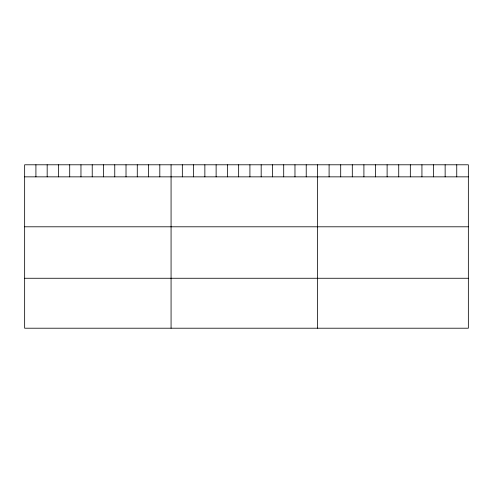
<?xml version="1.0" encoding="UTF-8"?>
<svg xmlns="http://www.w3.org/2000/svg" width="493" height="493" viewBox="0 0 493 493"><rect width="100%" height="100%" fill="white"/><g stroke="black" fill="none" stroke-linecap="round" stroke-linejoin="round"><path stroke-width="0.74" d="M468.35 176.851L468.35 328.209L24.65 328.209L24.65 164.791L468.35 164.791L468.35 176.851L24.65 176.851M24.65 226.798L468.35 226.798M24.65 278.262L468.35 278.262M456.746 164.791L456.746 176.851M445.142 164.791L445.142 176.851M433.538 164.791L433.538 176.851M421.934 164.791L421.934 176.851M410.33 164.791L410.33 176.851M398.726 164.791L398.726 176.851M387.116 164.791L387.116 176.851M375.512 164.791L375.512 176.851M363.908 164.791L363.908 176.851M352.304 164.791L352.304 176.851M340.7 164.791L340.7 176.851M329.096 164.791L329.096 176.851M317.492 164.791L317.492 328.209M306.227 164.791L306.227 176.851M294.968 164.791L294.968 176.851M283.703 164.791L283.703 176.851M272.438 164.791L272.438 176.851M261.179 164.791L261.179 176.851M249.914 164.791L249.914 176.851M238.649 164.791L238.649 176.851M227.384 164.791L227.384 176.851M216.125 164.791L216.125 176.851M204.86 164.791L204.86 176.851M193.595 164.791L193.595 176.851M182.336 164.791L182.336 176.851M171.071 164.791L171.071 328.209M159.806 164.791L159.806 176.851M148.547 164.791L148.547 176.851M137.282 164.791L137.282 176.851M126.017 164.791L126.017 176.851M114.758 164.791L114.758 176.851M103.493 164.791L103.493 176.851M92.228 164.791L92.228 176.851M80.963 164.791L80.963 176.851M69.704 164.791L69.704 176.851M58.439 164.791L58.439 176.851M47.174 164.791L47.174 176.851M35.915 164.791L35.915 176.851"/></g></svg>
